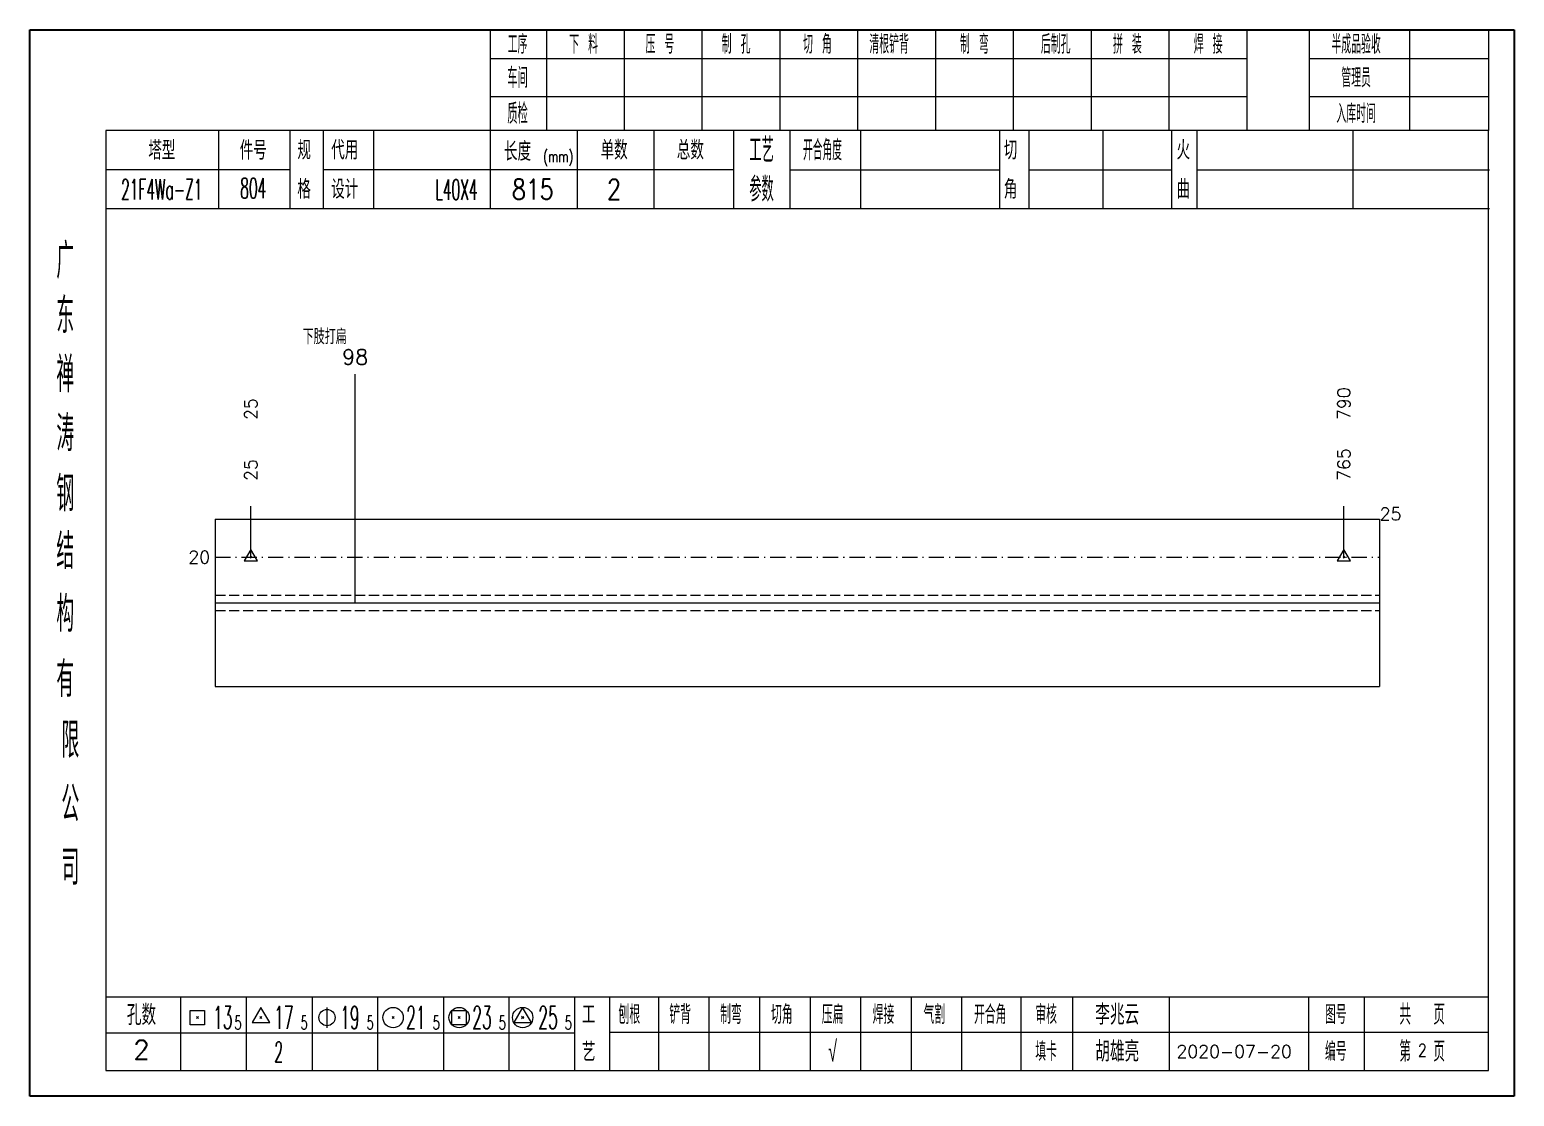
# Model space of a CAD drawing. Extents: x 1310 to 15542, y -76 to 8381.
# Drawn here: x 1828.6 to 2120.7, y 933.9 to 1143.8 of the extents above; entities that cross this region are included whole.
import ezdxf
from ezdxf.enums import TextEntityAlignment as Align

# ---------------------------------------------------------------- set-up
doc = ezdxf.new("R2010")
doc.units = 0
doc.header["$MEASUREMENT"] = 0
doc.linetypes.add('一点画线', pattern=[5.2, 3, -1, 0.2, -1])
doc.linetypes.add('虚线', pattern=[2.75, 2, -0.75])
doc.layers.get('0').update_dxf_attribs({"linetype": 'CONTINUOUS', "lineweight": 25})
for name, color, linetype, lineweight in [('1', 7, 'CONTINUOUS', 25), ('2', 7, 'CONTINUOUS', 25), ('4', 7, 'CONTINUOUS', 25), ('5', 7, 'CONTINUOUS', 25)]:
    doc.layers.add(name, color=color, linetype=linetype, lineweight=lineweight)
doc.styles.get("Standard").update_dxf_attribs({"font": 'simplex.shx', "width": 0.7, "height": 3, "bigfont": 'gbhzfs.shx'})

# ---------------------------------------------------------------- blocks, each defined once
blk = doc.blocks.new('孔17.5')
at = {"layer": '5', "color": 7, "linetype": 'Continuous', "lineweight": 13}
for p, q in [((0, 1), (-0.866, -0.5)), ((-0.1, -0.1), (0.1, 0.1)), ((0.1, -0.1), (-0.1, 0.1)), ((0.866, -0.5), (0, 1)), ((-0.866, -0.5), (0.866, -0.5))]:
    blk.add_line(p, q, dxfattribs=at)
blk = doc.blocks.new('CTJGK')
at = {"color": 6, "linetype": 'Continuous'}
for p, q in [((0, 209.97), (292.13, 209.97)), ((0, 0), (0, 209.97)), ((292.13, 209.97), (292.13, 0)), ((292.13, 0), (0, 0))]:
    blk.add_line(p, q, dxfattribs=at)

msp = doc.modelspace()

# ---------------------------------------------------------------- linework, layer by layer
at = {"color": 7, "linetype": 'Continuous', "lineweight": 13}
for p, q in [((1872.08, 1040.004), (1872.08, 1050.004)), ((2087.153, 1040.004), (2087.153, 1050.004))]:
    msp.add_line(p, q, dxfattribs=at)
at = {"color": 7, "linetype": 'Continuous', "lineweight": 18}
for p, q in [((1865.052, 1047.504), (1865.052, 1014.504)), ((1865.052, 1047.504), (2094.182, 1047.504)), ((2094.182, 1047.504), (2094.182, 1014.504)), ((1865.052, 1031.004), (2094.182, 1031.004))]:
    msp.add_line(p, q, dxfattribs=at)
at = {"color": 3, "linetype": '一点画线', "lineweight": 13}
msp.add_line((1865.052, 1040.004), (2094.182, 1040.004), dxfattribs=at)
at = {"color": 1, "linetype": '虚线', "lineweight": 18}
for p, q in [((1865.052, 1032.504), (2094.182, 1032.504)), ((1865.052, 1029.504), (2094.182, 1029.504))]:
    msp.add_line(p, q, dxfattribs=at)
at = {"layer": '1', "color": 7, "linetype": 'Continuous', "lineweight": 18}
msp.add_line((1865.052, 1014.504), (2094.182, 1014.504), dxfattribs=at)
at = {"layer": '2', "color": 7, "linetype": 'Continuous', "lineweight": 13}
msp.add_line((1892.604, 1031.004), (1892.604, 1076.004), dxfattribs=at)
at = {"layer": '4', "color": 1, "linetype": 'Continuous', "lineweight": 18}
for p, q in [((1828.552, 1143.831), (1828.552, 933.861)), ((2120.682, 1143.831), (1828.552, 1143.831)), ((1919.182, 1143.831), (1919.182, 1123.991)), ((1930.212, 1143.831), (1930.212, 1123.971)), ((1945.522, 1143.831), (1945.522, 1123.971)), ((1960.842, 1143.831), (1960.842, 1123.971)), ((1976.152, 1143.831), (1976.152, 1123.971)), ((1991.462, 1143.831), (1991.462, 1123.971)), ((2006.772, 1143.831), (2006.772, 1123.971)), ((2022.092, 1143.831), (2022.092, 1123.971)), ((2037.402, 1143.831), (2037.402, 1123.971)), ((2052.712, 1143.831), (2052.712, 1123.971)), ((2068.022, 1143.831), (2068.022, 1123.991)), ((2068.022, 1143.831), (2068.022, 1123.971)), ((2080.302, 1143.831), (2080.302, 1123.971)), ((2100.052, 1143.831), (2100.052, 1123.971)), ((2115.632, 1143.831), (2115.632, 1123.971)), ((2120.682, 1114.031), (2120.682, 1143.831)), ((2068.022, 1138.101), (1919.182, 1138.101)), ((2115.632, 1138.101), (2080.302, 1138.101)), ((2068.022, 1130.621), (1919.182, 1130.621)), ((2115.632, 1130.621), (2080.302, 1130.621)), ((1843.562, 1123.971), (1843.562, 938.911)), ((2115.632, 1123.971), (1843.562, 1123.971)), ((1865.682, 1123.981), (1865.682, 1108.561)), ((1879.832, 1108.561), (1879.832, 1123.971)), ((1886.332, 1108.561), (1886.332, 1123.971)), ((1896.202, 1123.971), (1896.202, 1108.561)), ((1919.182, 1123.991), (1919.182, 1108.561)), ((1936.302, 1123.971), (1936.302, 1108.561)), ((1951.352, 1123.971), (1951.352, 1108.561)), ((1967.052, 1123.971), (1967.052, 1108.561)), ((1978.112, 1123.971), (1978.112, 1108.561)), ((1992.062, 1123.971), (1992.062, 1108.561)), ((2019.362, 1123.971), (2019.362, 1108.561)), ((2025.122, 1123.971), (2025.122, 1108.561)), ((2039.742, 1123.971), (2039.742, 1108.561)), ((2053.202, 1123.971), (2053.202, 1108.561)), ((2058.192, 1123.971), (2058.192, 1108.561)), ((2088.932, 1123.971), (2088.932, 1108.561)), ((2115.632, 938.911), (2115.632, 1123.971)), ((1879.832, 1116.211), (1843.562, 1116.211)), ((1967.052, 1116.261), (1886.332, 1116.261)), ((1978.112, 1116.261), (2019.362, 1116.261)), ((2025.122, 1116.261), (2053.202, 1116.261)), ((2058.192, 1116.261), (2115.812, 1116.261)), ((2120.682, 933.861), (2120.682, 1114.031)), ((2115.812, 1108.561), (1843.562, 1108.561)), ((1843.562, 953.441), (2115.632, 953.441)), ((1858.252, 953.441), (1858.252, 938.911)), ((1871.182, 938.911), (1871.182, 953.441)), ((1884.112, 953.441), (1884.112, 938.911)), ((1897.032, 938.911), (1897.032, 953.441)), ((1909.962, 953.441), (1909.962, 938.911)), ((1922.892, 938.911), (1922.892, 953.441)), ((1935.812, 938.911), (1935.812, 953.441)), ((1942.682, 938.911), (1942.682, 953.441)), ((1952.342, 938.911), (1952.342, 953.441)), ((1962.282, 938.911), (1962.282, 953.441)), ((1972.222, 938.911), (1972.222, 953.441)), ((1982.172, 938.911), (1982.172, 953.441)), ((1992.112, 938.911), (1992.112, 953.441)), ((2002.052, 938.911), (2002.052, 953.441)), ((2012.002, 938.911), (2012.002, 953.441)), ((2023.642, 938.911), (2023.642, 953.441)), ((2033.792, 938.911), (2033.792, 953.441)), ((2052.852, 938.911), (2052.852, 953.441)), ((2080.232, 938.911), (2080.232, 953.441)), ((2091.192, 938.911), (2091.192, 953.441)), ((1935.812, 946.311), (1843.562, 946.311)), ((1942.642, 946.471), (2115.632, 946.471)), ((1843.562, 938.911), (2115.632, 938.911)), ((1828.552, 933.861), (2120.682, 933.861))]:
    msp.add_line(p, q, dxfattribs=at)
at = {"layer": '4', "color": 7, "linetype": 'Continuous', "lineweight": 13}
for p, q in [((1860.138, 947.947), (1860.138, 950.775)), ((1860.138, 950.775), (1862.966, 950.775)), ((1861.352, 949.161), (1861.752, 949.561)), ((1861.752, 949.161), (1861.352, 949.561)), ((1862.966, 950.775), (1862.966, 947.947)), ((1874.052, 951.361), (1872.32, 948.361)), ((1873.852, 949.161), (1874.252, 949.561)), ((1874.252, 949.161), (1873.852, 949.561)), ((1875.784, 948.361), (1874.052, 951.361)), ((1887.052, 951.361), (1887.052, 947.361)), ((1899.852, 949.161), (1900.252, 949.561)), ((1900.252, 949.161), (1899.852, 949.561)), ((1911.638, 947.947), (1911.638, 950.775)), ((1911.638, 950.775), (1914.466, 950.775)), ((1912.852, 949.161), (1913.252, 949.561)), ((1913.252, 949.161), (1912.852, 949.561)), ((1914.466, 950.775), (1914.466, 947.947)), ((1925.552, 951.361), (1923.82, 948.361)), ((1925.352, 949.161), (1925.752, 949.561)), ((1925.752, 949.161), (1925.352, 949.561)), ((1927.284, 948.361), (1925.552, 951.361)), ((1862.966, 947.947), (1860.138, 947.947)), ((1872.32, 948.361), (1875.784, 948.361)), ((1914.466, 947.947), (1911.638, 947.947)), ((1923.82, 948.361), (1927.284, 948.361))]:
    msp.add_line(p, q, dxfattribs=at)
for centre, radius in [((1887.052, 949.361), 1.6), ((1900.052, 949.361), 2), ((1913.052, 949.361), 2), ((1925.552, 949.361), 2)]:
    msp.add_circle(centre, radius, dxfattribs=at)

# ---------------------------------------------------------------- block references
at = {"color": 0, "linetype": 'Continuous'}
msp.add_blockref('CTJGK', (1828.552, 933.861), dxfattribs=at)
at = {"color": 8, "linetype": 'Continuous', "lineweight": 9, "xscale": 1.5, "yscale": 1.5, "zscale": 1.5}
for p in [(1872.08, 1040.004), (2087.153, 1040.004)]:
    msp.add_blockref('孔17.5', p, dxfattribs=at)

# ---------------------------------------------------------------- texts
at = {"color": 7, "linetype": 'Continuous', "lineweight": 13}
for s, p in [('790', (2087.153, 1067.004)), ('25', (1872.08, 1067.004))]:
    msp.add_text(s, height=2.5, rotation=90, dxfattribs=at).set_placement(p, align=Align.MIDDLE_LEFT)
at = {"color": 8, "linetype": 'Continuous', "lineweight": 9}
for s, p in [('765', (2087.153, 1055.004)), ('25', (1872.08, 1055.004))]:
    msp.add_text(s, height=2.5, rotation=90, dxfattribs=at).set_placement(p, align=Align.MIDDLE_LEFT)
at = {"color": 7, "linetype": 'Continuous', "lineweight": 13}
msp.add_text('25', height=2.5, dxfattribs=at).set_placement((2094.182, 1048.504), align=Align.MIDDLE_LEFT)
msp.add_text('20', height=2.5, dxfattribs=at).set_placement((1864.052, 1040.004), align=Align.MIDDLE_RIGHT)
at = {"layer": '2', "color": 7, "linetype": 'Continuous', "lineweight": 13}
for s, p in [('下肢打扁', (1886.604, 1081.004)), ('98', (1892.604, 1077.004))]:
    msp.add_text(s, height=3, dxfattribs=at).set_placement(p, align=Align.BOTTOM_CENTER)
at = {"layer": '4', "color": 1, "linetype": 'Continuous', "lineweight": 25}
for s, height, width, p in [('工序', 3.7, 0.7, (1924.552, 1140.961)), ('下 料', 3.7, 0.7, (1937.552, 1140.961)), ('压 号', 3.7, 0.7, (1952.552, 1140.961)), ('制 孔', 3.7, 0.7, (1967.552, 1140.961)), ('切 角', 3.7, 0.7, (1983.552, 1140.961)), ('清根铲背 ', 3.7, 0.7, (1998.552, 1140.961)), (' 制 弯', 3.7, 0.7, (2013.552, 1140.961)), (' 后制孔', 3.7, 0.7, (2029.552, 1140.961)), ('拼 装', 3.7, 0.7, (2044.552, 1140.961)), (' 焊 接', 3.7, 0.7, (2059.552, 1140.961)), ('半成品验收', 3.7, 0.7, (2089.552, 1140.961)), ('车间', 4, 0.7, (1924.552, 1134.361)), ('管理员', 3.7, 0.7, (2089.552, 1134.361)), ('质检', 4, 0.7, (1924.552, 1127.301)), ('入库时间', 3.7, 0.7, (2089.552, 1127.301)), ('工艺', 4.8, 0.7, (1972.552, 1120.121)), ('开合角度', 4, 0.6, (1984.552, 1120.121)), ('(mm)', 2.24, 0.7, (1932.552, 1118.861)), ('21F4Wa-Z1', 4, 0.5, (1854.552, 1112.381)), ('804', 4, 0.5, (1872.552, 1112.631)), ('L40X4', 4, 0.5, (1912.552, 1112.361)), ('815', 4, 0.8, (1927.552, 1112.411)), ('2', 4, 0.8, (1943.552, 1112.411)), ('参数', 4.8, 0.7, (1972.552, 1112.411)), ('广', 6.96, 0.7, (1835.552, 1098.331)), ('东', 6.96, 0.7, (1835.552, 1087.541)), ('禅', 6.96, 0.7, (1835.552, 1075.951)), ('涛', 6.96, 0.7, (1835.552, 1064.351)), ('钢', 6.96, 0.7, (1835.552, 1052.461)), ('结', 6.96, 0.7, (1835.552, 1041.151)), ('构', 6.96, 0.7, (1835.552, 1028.771)), ('有', 6.96, 0.7, (1835.552, 1015.961)), ('限', 6.96, 0.7, (1836.552, 1003.961)), ('公', 6.96, 0.7, (1836.552, 991.421)), ('司', 6.96, 0.7, (1836.552, 978.941)), ('13', 4.47, 0.5, (1866.552, 949.361)), ('5', 2.68, 0.6, (1869.552, 948.361)), ('17', 4.47, 0.5, (1878.552, 949.361)), ('5', 2.68, 0.6, (1882.552, 948.361)), ('19', 4.47, 0.5, (1891.552, 949.361)), ('5', 2.68, 0.6, (1895.552, 948.361)), ('21', 4.47, 0.5, (1904.552, 949.361)), ('5', 2.68, 0.6, (1908.552, 948.361)), ('23', 4.47, 0.5, (1917.552, 949.361)), ('5', 2.68, 0.6, (1921.552, 948.361)), ('25', 4.47, 0.5, (1930.552, 949.361)), ('5', 2.68, 0.6, (1934.552, 948.361)), ('刨根', 3.7, 0.8, (1946.552, 949.961)), ('铲背', 3.7, 0.8, (1956.552, 949.961)), ('制弯', 3.7, 0.8, (1966.552, 949.961)), ('切角', 3.7, 0.8, (1976.552, 949.961)), ('压扁', 3.7, 0.8, (1986.552, 949.961)), ('焊接', 3.7, 0.8, (1996.552, 949.961)), ('气割', 3.7, 0.8, (2006.552, 949.961)), ('开合角', 3.7, 0.8, (2017.552, 949.961)), ('审核', 3.7, 0.8, (2028.552, 949.961)), ('图号', 3.7, 0.8, (2085.552, 949.961)), ('共  页', 4, 0.8, (2102.552, 949.961)), ('2', 4, 0.5, (1877.552, 942.611)), ('√', 4, 0.6, (1986.552, 942.691)), ('填卡', 3.7, 0.8, (2028.552, 942.691)), ('编号', 3.7, 0.8, (2085.552, 942.691)), ('第  页', 4, 0.8, (2102.552, 942.691))]:
    msp.add_text(s, height=height, dxfattribs=dict(at, width=width)).set_placement(p, align=Align.MIDDLE_CENTER)
for s, height, p in [('塔型', 3.7, (1854.552, 1120.091)), ('件号', 3.7, (1872.552, 1120.091)), ('规', 3.7, (1882.552, 1120.121)), ('代用', 3.7, (1890.552, 1120.121)), ('长度', 3.7, (1924.552, 1119.861)), ('单数', 3.7, (1943.552, 1120.121)), ('总数', 3.7, (1958.552, 1120.121)), ('切', 3.7, (2021.552, 1120.121)), ('火', 3.7, (2055.552, 1120.121)), ('格', 3.7, (1882.552, 1112.411)), ('设计', 3.7, (1890.552, 1112.411)), ('角', 3.7, (2021.552, 1112.411)), ('曲', 3.7, (2055.552, 1112.411)), ('李兆云', 4, (2042.552, 949.961)), ('孔数', 4, (1850.552, 949.881)), ('工', 3.7, (1938.552, 949.961)), ('2', 3.7, (1850.552, 943.051)), ('艺', 3.7, (1938.552, 942.611)), ('胡雄亮', 4, (2042.552, 942.691)), ('2020-07-20', 2.5, (2065.552, 942.691))]:
    msp.add_text(s, height=height, dxfattribs=at).set_placement(p, align=Align.MIDDLE_CENTER)
at = {"layer": '4', "color": 6, "linetype": 'Continuous', "lineweight": 25, "width": 0.8}
msp.add_text('2', height=2.5, dxfattribs=at).set_placement((2102.577, 942.919), align=Align.MIDDLE_CENTER)

doc.saveas('drawing.dxf')
